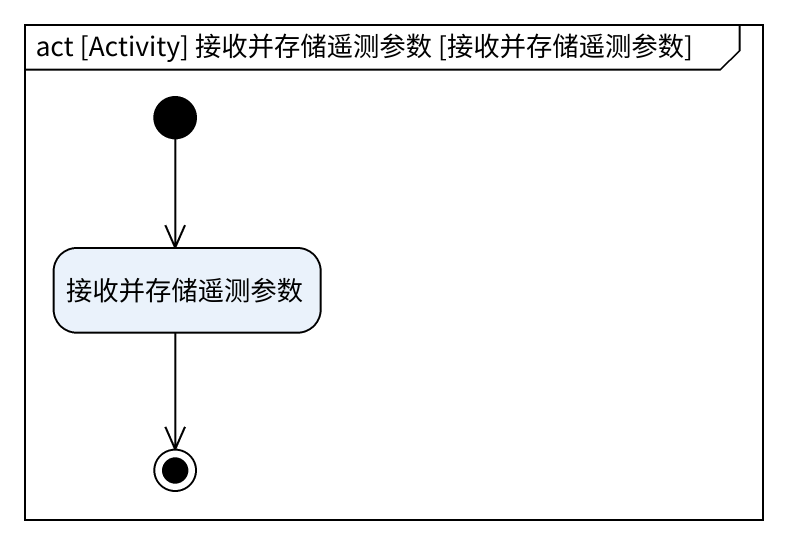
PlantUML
@startuml
mainframe act [Activity] 接收并存储遥测参数 [接收并存储遥测参数]
hide empty description
state 接收并存储遥测参数
[*] --> 接收并存储遥测参数
接收并存储遥测参数 --> [*]
@enduml
